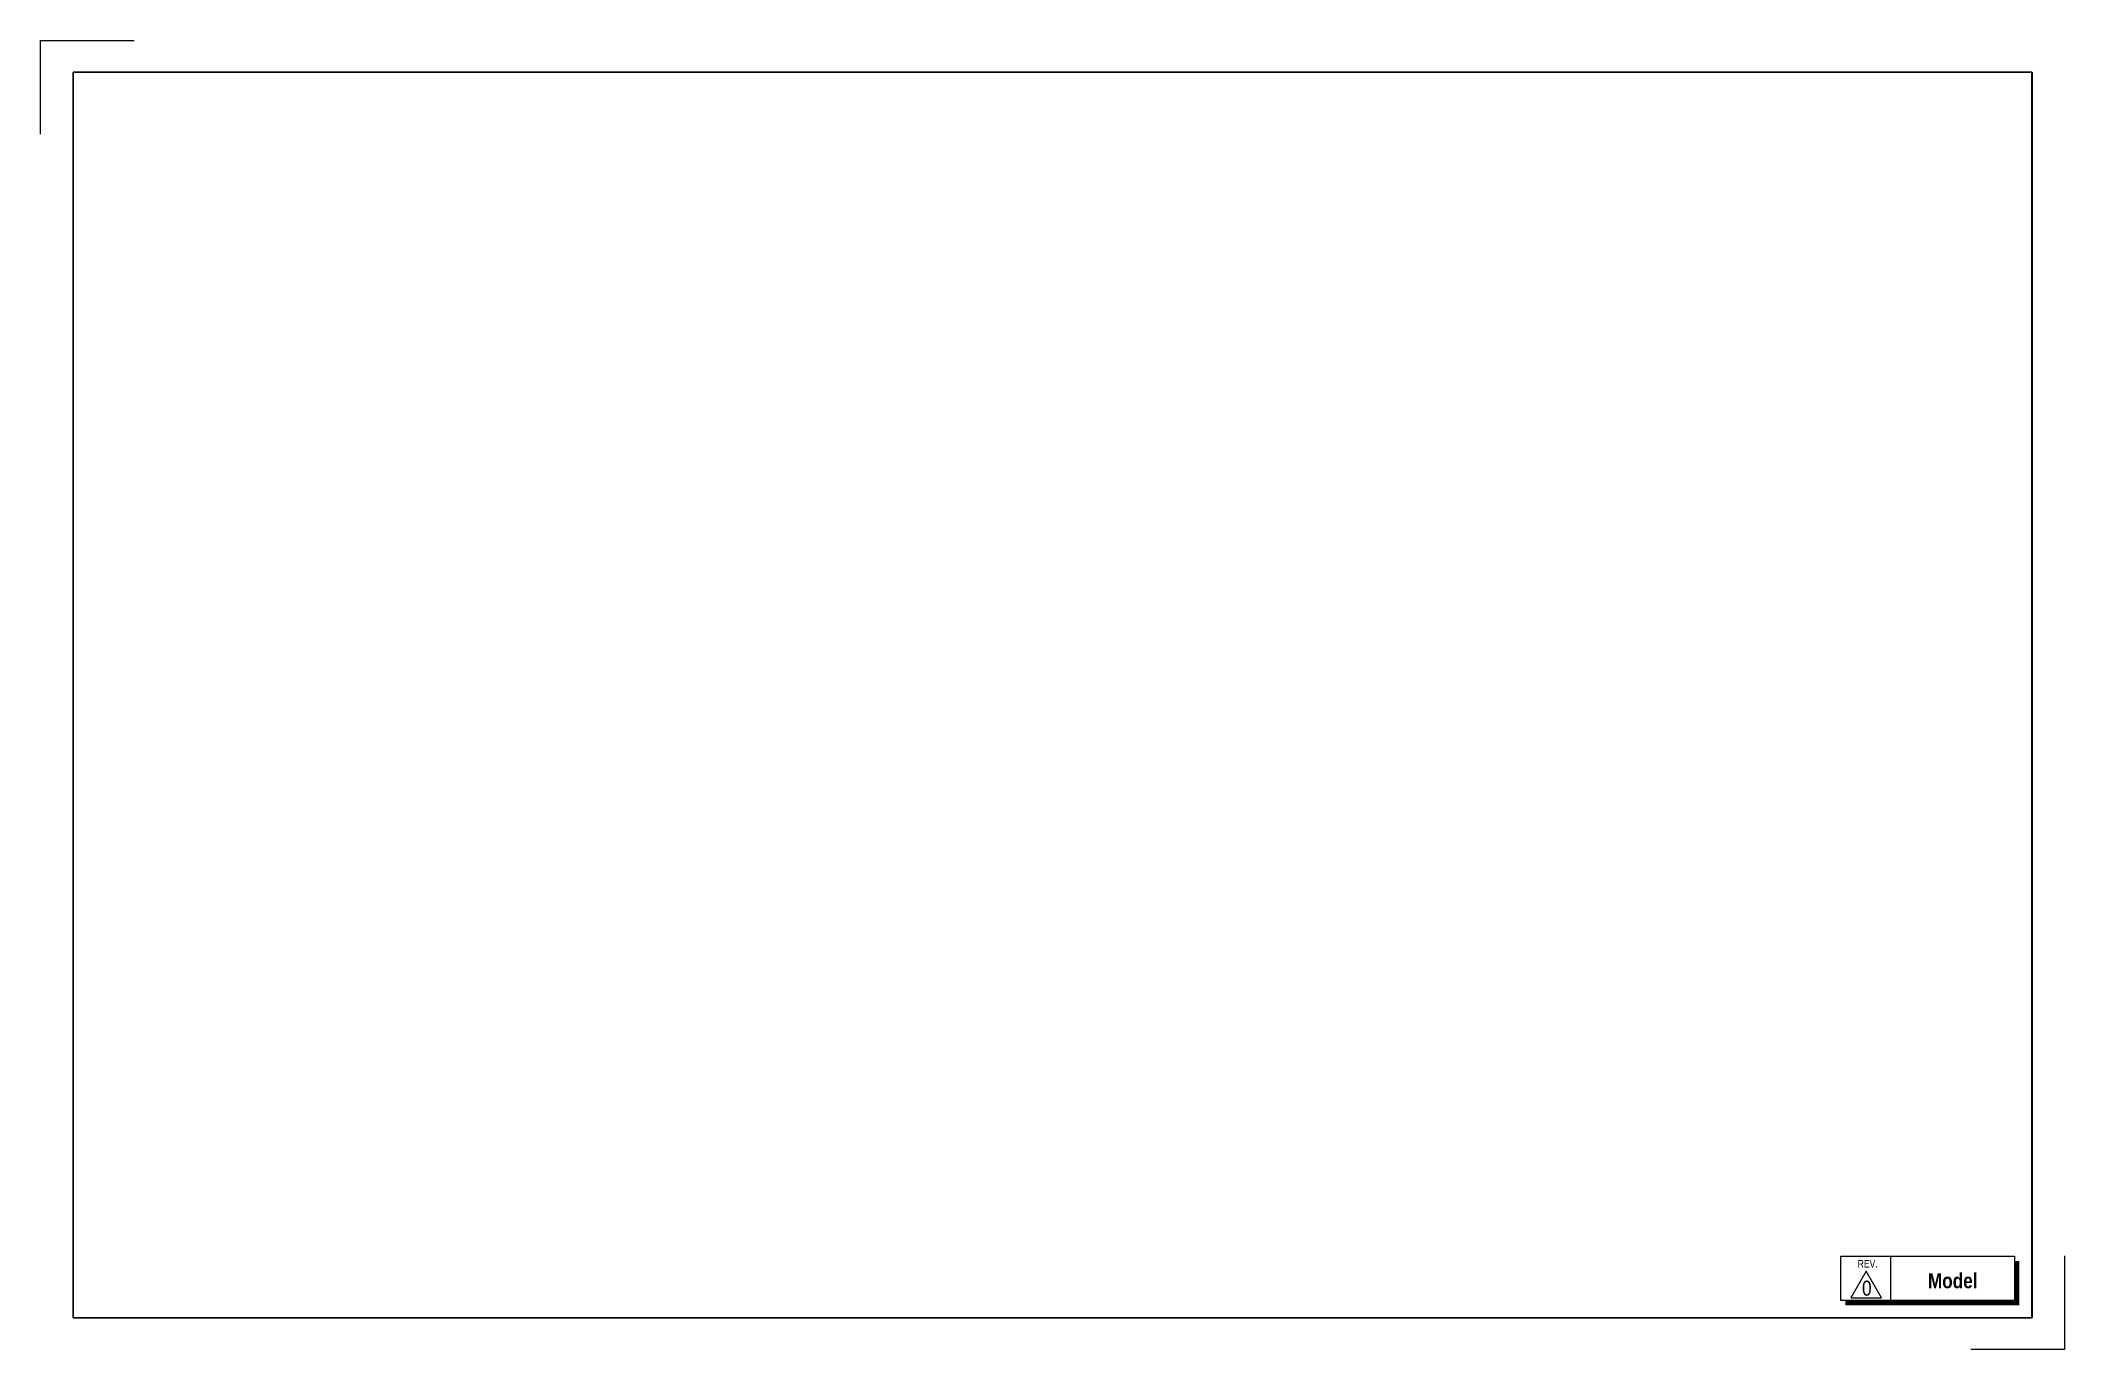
# Paper-space layout '4 of 8' of a CAD drawing. Extents: x -3383 to -1224, y -17 to 1380.
import ezdxf

# ---------------------------------------------------------------- set-up
doc = ezdxf.new("R2010")
doc.units = 0
doc.header["$LTSCALE"] = 5
doc.layers.get('Defpoints').update_dxf_attribs({"color": 9})
doc.layers.add('CG-NOTES', color=7, linetype='Continuous')
doc.styles.add('80', font='ARIALN.TTF', dxfattribs={"height": 10})
doc.styles.add('80CG', font='ARIALN.TTF', dxfattribs={"height": 10})
doc.styles.add('80L', font='ARIALN.TTF', dxfattribs={"height": 10})

# ---------------------------------------------------------------- blocks, each defined once
blk = doc.blocks.new('*U77')
for p, q in [((-2059, 1297), (-2059, 1297)), ((100, -100), (100, -100))]:
    blk.add_line(p, q)
at = {"color": 2}
blk.add_lwpolyline([(-2024.2, 1263), (65.3, 1263), (65.3, -66), (-2024.2, -66)], close=True, dxfattribs=at)
at = {"layer": 'Defpoints', "ltscale": 5}
for p, q in [((-2059, 1297), (-1959, 1297)), ((-2059, 1197), (-2059, 1297)), ((100, 0), (100, -100)), ((100, -100), (0, -100))]:
    blk.add_line(p, q, dxfattribs=at)
blk = doc.blocks.new('blk_rev_page')
blk.add_line((-56.6, 26), (-56.6, -21.3))
at = {"color": 5, "flags": 128}
blk.add_lwpolyline([(-82.4, 10.1), (-98.9, -18.5), (-65.9, -18.5)], close=True, dxfattribs=at)
at = {"layer": 'CG-NOTES', "flags": 128}
blk.add_lwpolyline([(-109.5, -21.3), (-109.5, 26), (75.9, 26), (75.9, -21.3)], close=True, dxfattribs=at)
at = {"layer": 'CG-NOTES', "const_width": 5, "flags": 128}
blk.add_lwpolyline([(78.4, 21), (78.4, -23.8), (-104.5, -23.8)], dxfattribs=at)
at = {"attachment_point": 1}
for s, width, insert, char_height, style in [('\\pi4.196;REV.', 28.288, (-95.7, 22), 8, '80L'), ('\\pi8.1683;{\\C14;0}', 24.893, (-95, 0), 16, '80')]:
    blk.add_mtext_dynamic_manual_height_columns(s, width=width, gutter_width=45, heights=[0], dxfattribs=dict(at, insert=insert, char_height=char_height, style=style))
at = {"layer": 'CG-NOTES', "linetype": 'Continuous', "insert": (9.9, -0.2), "char_height": 16, "attachment_point": 5, "style": '80CG'}
blk.add_mtext('{\\fArial Narrow|b1|i0|c0|p34;\\C14;Model}', dxfattribs=at)

psp = doc.layouts.new('4 of 8')

# ---------------------------------------------------------------- block references
for name, p in [('*U77', (-1324.2, 82.5)), ('blk_rev_page', (-1353.4, 56))]:
    psp.add_blockref(name, p)

# ---------------------------------------------------------------- viewports
at = {"layer": 'Defpoints'}
psp.add_viewport(center=(-2303.7, 681), size=(2089.5, 1329), view_center_point=(418291.74, 6214227.731), view_height=1328.99999, dxfattribs=at)

doc.saveas('drawing.dxf')
